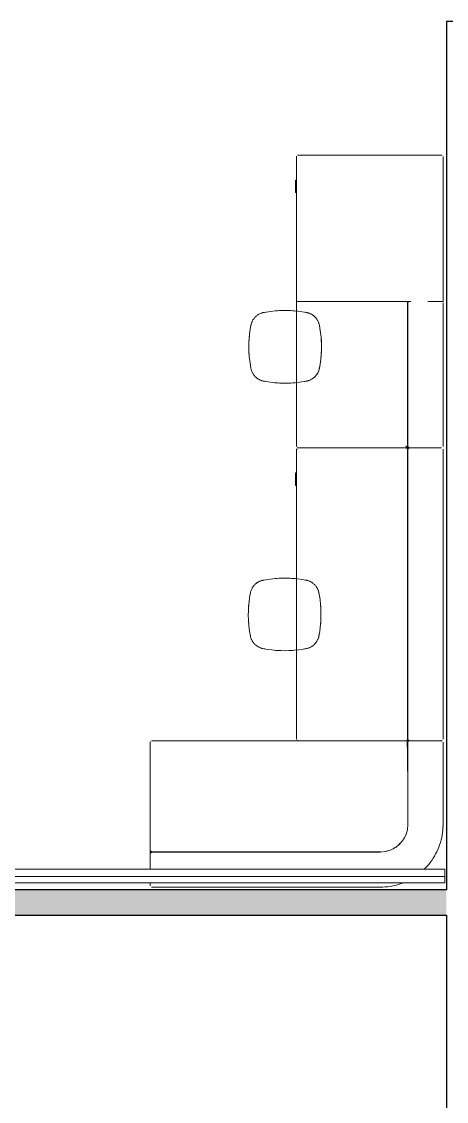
# Model space of a CAD drawing. Header units: millimetres. Extents: x 79795 to 317870, y -36033 to 97293.
# Drawn here: x 171723 to 173754, y 21745 to 26907 of the extents above; entities that cross this region are included whole.
import ezdxf

# ---------------------------------------------------------------- set-up
doc = ezdxf.new("R2010")
doc.units = ezdxf.units.MM
doc.header["$MEASUREMENT"] = 0
for name, color, linetype, lineweight in [('CSM-STL-XX-ZZ-M3-A-XXXX-00001_detached _19_04_21__rvt-1-Level 4$0$A-WALL', 7, 'CONTINUOUS', 9), ('CSM-STL-XX-ZZ-M3-A-XXXX-00001_detached _19_04_21__rvt-1-Level 4$0$A-WALL-PATT', 7, 'CONTINUOUS', 9), ('CSM-STL-XX-ZZ-M3-A-XXXX-00001_detached _19_04_21__rvt-1-Level 4$0$I-FURN', 8, 'CONTINUOUS', 9), ('I-FURN', 8, 'CONTINUOUS', 9)]:
    doc.layers.add(name, color=color, linetype=linetype, lineweight=lineweight)

msp = doc.modelspace()

# ---------------------------------------------------------------- hatches: boundary and pattern name
at = {"layer": 'CSM-STL-XX-ZZ-M3-A-XXXX-00001_detached _19_04_21__rvt-1-Level 4$0$A-WALL-PATT'}
h = msp.add_hatch(color=256, dxfattribs=at)
h.paths.add_polyline_path([(173754.1, 22635.3), (173754.1, 22757.3), (168908.3, 22757.3), (168908.3, 22635.3), (173536.6, 22635.3)], flags=0)
h.paths.add_polyline_path([(167898.3, 22635.3), (167898.3, 22757.3), (167780.8, 22757.3), (167780.8, 22635.3)], flags=0)

# ---------------------------------------------------------------- linework, layer by layer
at = {"layer": 'CSM-STL-XX-ZZ-M3-A-XXXX-00001_detached _19_04_21__rvt-1-Level 4$0$A-WALL', "lineweight": 30}
for p, q in [((173754.1, 26907.3), (173754.1, 22757.3)), ((173876.1, 26907.3), (173754.1, 26907.3)), ((173754.1, 22757.3), (168908.3, 22757.3)), ((168908.3, 22635.3), (173754.1, 22635.3)), ((173754.1, 22635.3), (173754.1, 21785.8)), ((173754.1, 21785.8), (173754.1, 21663.8))]:
    msp.add_line(p, q, dxfattribs=at)
at = {"layer": 'CSM-STL-XX-ZZ-M3-A-XXXX-00001_detached _19_04_21__rvt-1-Level 4$0$I-FURN'}
for p, q in [((173747.1, 22855.3), (171347.1, 22855.3)), ((171347.1, 22820.3), (173747.1, 22820.3)), ((171347.1, 22820.3), (173747.1, 22820.3)), ((173747.1, 22820.3), (173747.1, 22855.3)), ((173747.1, 22820.3), (173747.1, 22790.3)), ((173747.1, 22790.3), (171347.1, 22790.3))]:
    msp.add_line(p, q, dxfattribs=at)
at = {"layer": 'I-FURN'}
for p, q in [((173038.2, 26264.6), (173038.2, 24877.4)), ((173038.2, 26261.7), (173038.3, 26262.1)), ((173038.2, 26261.4), (173038.2, 26261.7)), ((173038.2, 26261), (173038.2, 26261.4)), ((173038.2, 26260.6), (173038.2, 26261)), ((173038.2, 26260.6), (173038.2, 25569.6)), ((173038.3, 26262.1), (173038.4, 26262.4)), ((173038.4, 26262.4), (173038.4, 26262.8)), ((173042.6, 26268.4), (173042.9, 26268.6)), ((173042.9, 26268.6), (173043.3, 26268.7)), ((173043.3, 26268.7), (173043.6, 26268.9)), ((173043.6, 26268.9), (173043.9, 26269)), ((173043.9, 26269), (173044.3, 26269.2)), ((173044.3, 26269.2), (173044.6, 26269.3)), ((173044.6, 26269.3), (173044.9, 26269.4)), ((173044.9, 26269.4), (173045.3, 26269.4)), ((173045.3, 26269.4), (173045.7, 26269.5)), ((173045.7, 26269.5), (173046, 26269.6)), ((173046, 26269.6), (173046.4, 26269.6)), ((173046.4, 26269.6), (173046.7, 26269.6)), ((173046.7, 26269.6), (173047.1, 26269.6)), ((173047.1, 26269.6), (173047.2, 26269.6)), ((173448.2, 26269.6), (173048.2, 26269.6)), ((173728.2, 26269.6), (173448.2, 26269.6)), ((173729.2, 26269.6), (173729.5, 26269.6)), ((173729.5, 26269.6), (173729.9, 26269.6)), ((173729.9, 26269.6), (173730.3, 26269.6)), ((173730.3, 26269.6), (173730.6, 26269.5)), ((173730.6, 26269.5), (173731, 26269.5)), ((173731, 26269.5), (173731.3, 26269.4)), ((173731.3, 26269.4), (173731.7, 26269.3)), ((173731.7, 26269.3), (173732, 26269.2)), ((173732, 26269.2), (173732.4, 26269.1)), ((173732.4, 26269.1), (173732.7, 26268.9)), ((173732.7, 26268.9), (173733, 26268.8)), ((173733, 26268.8), (173733.3, 26268.6)), ((173733.3, 26268.6), (173733.7, 26268.4)), ((173737.9, 26262.9), (173738, 26262.5)), ((173738, 26262.5), (173738.1, 26262.2)), ((173738.1, 26262.2), (173738.1, 26261.8)), ((173738.1, 26261.8), (173738.1, 26261.5)), ((173738.1, 26261.5), (173738.2, 26261.1)), ((173738.2, 26261.1), (173738.2, 26260.7)), ((173738.2, 25569.6), (173738.2, 26260.6)), ((173038.2, 26149.6), (173033.2, 26149.6)), ((173033.2, 26149.6), (173033.2, 26148.6)), ((173033.2, 26089.6), (173033.2, 26149.6)), ((173038.2, 26144.6), (173035.7, 26144.6)), ((173033.2, 26090.7), (173033.2, 26089.6)), ((173033.2, 26089.6), (173038.2, 26089.6)), ((173035.7, 26094.6), (173038.2, 26094.6)), ((173038.2, 25569.6), (173038.2, 25523.2)), ((173038.2, 25569.6), (173046, 25569.6)), ((173046, 25569.6), (173038.2, 25569.6)), ((173046, 25569.6), (173177.6, 25569.6)), ((173221.7, 25569.6), (173177.6, 25569.6)), ((173221.6, 25569.6), (173310.8, 25569.6)), ((173363.9, 25569.6), (173310.8, 25569.6)), ((173363.9, 25569.6), (173444.6, 25569.6)), ((173501.3, 25569.6), (173444.6, 25569.6)), ((173501.2, 25569.6), (173559.9, 25569.6)), ((173559.9, 25569.6), (173564.6, 25569.6)), ((173578.5, 25569.6), (173564.2, 25569.6)), ((173568.8, 24869.6), (173568.8, 25569.6)), ((173570.5, 24878.6), (173570.5, 25560.6)), ((173583.9, 25569.6), (173579.6, 25569.6)), ((173679.8, 25569.6), (173665.3, 25569.6)), ((173728.2, 25569.6), (173679.6, 25569.6)), ((173730.4, 25569.6), (173728.2, 25569.6)), ((173730.3, 25569.6), (173730.6, 25569.5)), ((173738.2, 25569.6), (173730.4, 25569.6)), ((173730.6, 25569.5), (173731, 25569.5)), ((173731, 25569.5), (173731.3, 25569.4)), ((173731.3, 25569.4), (173731.7, 25569.3)), ((173731.7, 25569.3), (173732, 25569.2)), ((173732, 25569.2), (173732.4, 25569.1)), ((173737.9, 25562.9), (173738, 25562.5)), ((173738, 25562.5), (173738.1, 25562.2)), ((173738.1, 25562.2), (173738.1, 25561.8)), ((173738.1, 25561.8), (173738.1, 25561.5)), ((173738.1, 25561.5), (173738.2, 25561.1)), ((173738.2, 25561.1), (173738.2, 25560.7)), ((173738.2, 24878.6), (173738.2, 25560.6)), ((172847.3, 25501.4), (172844.9, 25499.5)), ((172849.7, 25503.3), (172847.3, 25501.4)), ((172852.2, 25505), (172849.7, 25503.3)), ((172854.8, 25506.7), (172852.2, 25505)), ((172857.4, 25508.2), (172854.8, 25506.7)), ((172860.1, 25509.6), (172857.4, 25508.2)), ((172862.8, 25511), (172860.1, 25509.6)), ((172865.6, 25512.2), (172862.8, 25511)), ((172868.5, 25513.3), (172865.6, 25512.2)), ((172871.4, 25514.3), (172868.5, 25513.3)), ((172874.3, 25515.2), (172871.4, 25514.3)), ((172877.2, 25515.9), (172874.3, 25515.2)), ((172880.2, 25516.6), (172877.2, 25515.9)), ((172893, 25518.9), (172880.2, 25516.6)), ((172914.4, 25522), (172893, 25518.9)), ((172935.9, 25524.3), (172914.4, 25522)), ((172957.5, 25525.8), (172935.9, 25524.3)), ((172979.1, 25526.4), (172957.5, 25525.8)), ((173000.8, 25526.1), (172979.1, 25526.4)), ((173022.4, 25524.9), (173000.8, 25526.1)), ((173043.9, 25522.9), (173022.4, 25524.9)), ((173065.3, 25520), (173043.9, 25522.9)), ((173086.6, 25516.3), (173065.3, 25520)), ((173088.4, 25515.9), (173086.6, 25516.3)), ((173091.4, 25515.2), (173088.4, 25515.9)), ((173094.3, 25514.4), (173091.4, 25515.2)), ((173097.2, 25513.4), (173094.3, 25514.4)), ((173100, 25512.4), (173097.2, 25513.4)), ((173102.8, 25511.2), (173100, 25512.4)), ((173105.6, 25509.9), (173102.8, 25511.2)), ((173108.3, 25508.5), (173105.6, 25509.9)), ((173111, 25507), (173108.3, 25508.5)), ((173113.6, 25505.4), (173111, 25507)), ((173116.1, 25503.7), (173113.6, 25505.4)), ((173118.5, 25501.9), (173116.1, 25503.7)), ((173120.9, 25500), (173118.5, 25501.9)), ((173123.2, 25498), (173120.9, 25500)), ((172819.9, 25456.5), (172816.2, 25435.3)), ((172820.3, 25458.4), (172819.9, 25456.5)), ((172821, 25461.3), (172820.3, 25458.4)), ((172821.9, 25464.3), (172821, 25461.3)), ((172822.8, 25467.1), (172821.9, 25464.3)), ((172823.9, 25470), (172822.8, 25467.1)), ((172825.1, 25472.8), (172823.9, 25470)), ((172826.4, 25475.6), (172825.1, 25472.8)), ((172827.8, 25478.3), (172826.4, 25475.6)), ((172829.3, 25480.9), (172827.8, 25478.3)), ((172830.9, 25483.5), (172829.3, 25480.9)), ((172832.6, 25486), (172830.9, 25483.5)), ((172834.5, 25488.5), (172832.6, 25486)), ((172836.4, 25490.8), (172834.5, 25488.5)), ((172838.4, 25493.1), (172836.4, 25490.8)), ((172840.5, 25495.3), (172838.4, 25493.1)), ((172842.7, 25497.5), (172840.5, 25495.3)), ((172844.9, 25499.5), (172842.7, 25497.5)), ((173125.4, 25495.9), (173123.2, 25498)), ((173127.5, 25493.7), (173125.4, 25495.9)), ((173129.6, 25491.4), (173127.5, 25493.7)), ((173131.5, 25489.1), (173129.6, 25491.4)), ((173133.4, 25486.7), (173131.5, 25489.1)), ((173135.1, 25484.2), (173133.4, 25486.7)), ((173136.8, 25481.6), (173135.1, 25484.2)), ((173138.4, 25479), (173136.8, 25481.6)), ((173139.8, 25476.3), (173138.4, 25479)), ((173141.1, 25473.6), (173139.8, 25476.3)), ((173142.4, 25470.8), (173141.1, 25473.6)), ((173143.5, 25467.9), (173142.4, 25470.8)), ((173144.5, 25465.1), (173143.5, 25467.9)), ((173145.4, 25462.1), (173144.5, 25465.1)), ((173146.1, 25459.2), (173145.4, 25462.1)), ((173146.8, 25456.2), (173146.1, 25459.2)), ((173149.5, 25441.4), (173146.8, 25456.2)), ((172813.3, 25414), (172811.3, 25392.6)), ((172816.2, 25435.3), (172813.3, 25414)), ((173152.6, 25420.1), (173149.5, 25441.4)), ((173154.9, 25398.8), (173152.6, 25420.1)), ((173156.3, 25377.3), (173154.9, 25398.8)), ((172810.1, 25371.2), (172809.8, 25349.7)), ((172809.8, 25349.7), (172810.3, 25328.2)), ((172811.3, 25392.6), (172810.1, 25371.2)), ((173156.8, 25355.8), (173156.3, 25377.3)), ((173156.5, 25334.4), (173156.8, 25355.8)), ((172810.3, 25328.2), (172811.7, 25306.8)), ((172811.7, 25306.8), (172814, 25285.4)), ((173153.4, 25291.5), (173155.4, 25312.9)), ((173155.4, 25312.9), (173156.5, 25334.4)), ((172814, 25285.4), (172817.1, 25264.1)), ((172817.1, 25264.1), (172819.9, 25248.8)), ((172819.9, 25248.8), (172820.5, 25245.8)), ((172820.5, 25245.8), (172821.3, 25242.9)), ((172821.3, 25242.9), (172822.2, 25240)), ((173144.9, 25241.4), (173145.7, 25244.3)), ((173145.7, 25244.3), (173146.4, 25247.3)), ((173146.4, 25247.3), (173146.8, 25249.1)), ((173146.8, 25249.1), (173150.5, 25270.2)), ((173150.5, 25270.2), (173153.4, 25291.5)), ((172822.2, 25240), (172823.2, 25237.1)), ((172823.2, 25237.1), (172824.3, 25234.2)), ((172824.3, 25234.2), (172825.5, 25231.5)), ((172825.5, 25231.5), (172826.9, 25228.7)), ((172826.9, 25228.7), (172828.3, 25226)), ((172828.3, 25226), (172829.9, 25223.4)), ((172829.9, 25223.4), (172831.5, 25220.9)), ((172831.5, 25220.9), (172833.3, 25218.4)), ((172833.3, 25218.4), (172835.1, 25215.9)), ((172835.1, 25215.9), (172837.1, 25213.6)), ((172837.1, 25213.6), (172839.1, 25211.3)), ((172839.1, 25211.3), (172841.3, 25209.2)), ((172841.3, 25209.2), (172843.5, 25207.1)), ((172843.5, 25207.1), (172845.8, 25205.1)), ((172845.8, 25205.1), (172848.2, 25203.2)), ((172848.2, 25203.2), (172850.6, 25201.3)), ((172850.6, 25201.3), (172853.1, 25199.6)), ((172853.1, 25199.6), (172855.7, 25198)), ((172855.7, 25198), (172858.4, 25196.5)), ((172858.4, 25196.5), (172861.1, 25195.1)), ((172861.1, 25195.1), (172863.8, 25193.8)), ((172863.8, 25193.8), (172866.7, 25192.7)), ((172866.7, 25192.7), (172869.5, 25191.6)), ((172869.5, 25191.6), (172872.4, 25190.7)), ((172872.4, 25190.7), (172875.3, 25189.8)), ((173089.6, 25189.6), (173092.6, 25190.4)), ((173092.6, 25190.4), (173095.5, 25191.3)), ((173095.5, 25191.3), (173098.4, 25192.3)), ((173098.4, 25192.3), (173101.2, 25193.4)), ((173101.2, 25193.4), (173104, 25194.6)), ((173104, 25194.6), (173106.7, 25195.9)), ((173106.7, 25195.9), (173109.4, 25197.4)), ((173109.4, 25197.4), (173112, 25198.9)), ((173112, 25198.9), (173114.6, 25200.6)), ((173114.6, 25200.6), (173117.1, 25202.3)), ((173117.1, 25202.3), (173119.5, 25204.2)), ((173119.5, 25204.2), (173121.9, 25206.1)), ((173121.9, 25206.1), (173124.1, 25208.2)), ((173124.1, 25208.2), (173126.3, 25210.3)), ((173126.3, 25210.3), (173128.4, 25212.5)), ((173128.4, 25212.5), (173130.4, 25214.8)), ((173130.4, 25214.8), (173132.3, 25217.2)), ((173132.3, 25217.2), (173134.1, 25219.6)), ((173134.1, 25219.6), (173135.8, 25222.1)), ((173135.8, 25222.1), (173137.5, 25224.7)), ((173137.5, 25224.7), (173139, 25227.4)), ((173139, 25227.4), (173140.4, 25230.1)), ((173140.4, 25230.1), (173141.7, 25232.8)), ((173141.7, 25232.8), (173142.8, 25235.7)), ((173142.8, 25235.7), (173143.9, 25238.5)), ((173143.9, 25238.5), (173144.9, 25241.4)), ((172875.3, 25189.8), (172878.3, 25189.1)), ((172878.3, 25189.1), (172880.2, 25188.7)), ((172880.2, 25188.7), (172901.5, 25185)), ((172901.5, 25185), (172923, 25182.2)), ((172923, 25182.2), (172944.5, 25180.3)), ((172944.5, 25180.3), (172966.1, 25179.2)), ((172966.1, 25179.2), (172987.7, 25178.9)), ((172987.7, 25178.9), (173009.3, 25179.5)), ((173009.3, 25179.5), (173030.9, 25181)), ((173030.9, 25181), (173052.4, 25183.4)), ((173038.2, 25182.2), (173038.2, 24878.6)), ((173052.4, 25183.4), (173073.8, 25186.6)), ((173073.8, 25186.6), (173086.6, 25189)), ((173086.6, 25189), (173089.6, 25189.6)), ((173038.2, 24878.2), (173038.2, 24878.5)), ((173038.2, 24877.8), (173038.2, 24878.2)), ((173038.3, 24877.5), (173038.2, 24877.8)), ((173038.2, 24864.6), (173038.2, 23477.4)), ((173038.2, 24861.7), (173038.3, 24862.1)), ((173038.2, 24861.4), (173038.2, 24861.7)), ((173038.2, 24861), (173038.2, 24861.4)), ((173038.2, 24860.6), (173038.2, 24861)), ((173038.2, 24860.6), (173038.2, 24243.4)), ((173038.3, 24877.1), (173038.3, 24877.5)), ((173038.4, 24876.8), (173038.3, 24877.1)), ((173038.3, 24862.1), (173038.4, 24862.4)), ((173038.5, 24876.4), (173038.4, 24876.8)), ((173038.4, 24862.4), (173038.4, 24862.8)), ((173042.6, 24868.4), (173042.9, 24868.6)), ((173043, 24870.7), (173042.7, 24870.8)), ((173042.9, 24868.6), (173043.3, 24868.7)), ((173043.3, 24870.5), (173043, 24870.7)), ((173043.7, 24870.3), (173043.3, 24870.5)), ((173043.3, 24868.7), (173043.6, 24868.9)), ((173043.6, 24868.9), (173043.9, 24869)), ((173044, 24870.2), (173043.7, 24870.3)), ((173043.9, 24869), (173044.3, 24869.2)), ((173044.4, 24870.1), (173044, 24870.2)), ((173044.3, 24869.2), (173044.6, 24869.3)), ((173044.7, 24870), (173044.4, 24870.1)), ((173044.6, 24869.3), (173044.9, 24869.4)), ((173045, 24869.9), (173044.7, 24870)), ((173044.9, 24869.4), (173045.3, 24869.4)), ((173045.4, 24869.8), (173045, 24869.9)), ((173045.3, 24869.4), (173045.7, 24869.5)), ((173045.7, 24869.8), (173045.4, 24869.8)), ((173046.1, 24869.7), (173045.7, 24869.8)), ((173045.7, 24869.5), (173046, 24869.6)), ((173046, 24869.6), (173046.4, 24869.6)), ((173046.5, 24869.7), (173046.1, 24869.7)), ((173046.4, 24869.6), (173046.7, 24869.6)), ((173046.8, 24869.6), (173046.5, 24869.7)), ((173046.7, 24869.6), (173047.1, 24869.6)), ((173047.2, 24869.6), (173046.8, 24869.6)), ((173448.2, 24869.6), (173047, 24869.6)), ((173047.1, 24869.6), (173047.2, 24869.6)), ((173448.2, 24869.6), (173048.2, 24869.6)), ((173728.2, 24869.6), (173448.2, 24869.6)), ((173728.2, 24869.6), (173448.2, 24869.6)), ((173559.8, 24869.6), (173560.1, 24869.6)), ((173560.1, 24869.6), (173560.5, 24869.6)), ((173560.5, 24869.6), (173560.9, 24869.6)), ((173560.9, 24869.6), (173561.2, 24869.5)), ((173561.2, 24869.5), (173561.6, 24869.5)), ((173561.6, 24869.5), (173561.9, 24869.4)), ((173561.9, 24869.4), (173562.3, 24869.3)), ((173562.3, 24869.3), (173562.6, 24869.2)), ((173562.6, 24869.2), (173562.9, 24869.1)), ((173562.9, 24869.1), (173563.3, 24868.9)), ((173563.3, 24868.9), (173563.6, 24868.8)), ((173563.6, 24868.8), (173563.9, 24868.6)), ((173563.9, 24868.6), (173564.2, 24868.4)), ((173564.2, 24868.4), (173564.6, 24868.3)), ((173564.6, 24868.3), (173564.9, 24868.1)), ((173564.9, 24868.1), (173565.2, 24867.9)), ((173565.2, 24867.9), (173565.4, 24867.6)), ((173565.4, 24867.6), (173565.7, 24867.4)), ((173565.7, 24867.4), (173566, 24867.2)), ((173566, 24867.2), (173566.2, 24866.9)), ((173566.2, 24866.9), (173566.5, 24866.6)), ((173566.5, 24866.6), (173566.7, 24866.4)), ((173566.7, 24866.4), (173566.9, 24866.1)), ((173566.9, 24866.1), (173567.1, 24865.8)), ((173567.1, 24865.8), (173567.4, 24865.5)), ((173567.4, 24865.5), (173567.5, 24865.2)), ((173567.5, 24865.2), (173567.7, 24864.9)), ((173567.7, 24864.9), (173567.9, 24864.6)), ((173567.9, 24864.6), (173568, 24864.2)), ((173568, 24864.2), (173568.2, 24863.9)), ((173568.2, 24863.9), (173568.3, 24863.6)), ((173568.3, 24863.6), (173568.4, 24863.2)), ((173568.4, 24863.2), (173568.5, 24862.9)), ((173568.5, 24862.9), (173568.6, 24862.5)), ((173568.6, 24862.5), (173568.6, 24862.2)), ((173568.6, 24862.2), (173568.7, 24861.8)), ((173568.7, 24861.8), (173568.7, 24861.5)), ((173568.7, 24861.5), (173568.8, 24861.1)), ((173568.8, 24861.1), (173568.8, 24860.7)), ((173568.8, 24860.7), (173568.8, 24860.6)), ((173568.8, 23478.6), (173568.8, 24860.6)), ((173570.5, 23478.6), (173570.5, 24860.6)), ((173728.2, 24869.6), (173679.6, 24869.6)), ((173679.6, 24869.6), (173728.2, 24869.6)), ((173730.3, 24869.6), (173730.6, 24869.5)), ((173730.7, 24869.8), (173730.4, 24869.7)), ((173730.6, 24869.5), (173731, 24869.5)), ((173731.1, 24869.8), (173730.7, 24869.8)), ((173731, 24869.5), (173731.3, 24869.4)), ((173731.4, 24869.9), (173731.1, 24869.8)), ((173731.3, 24869.4), (173731.7, 24869.3)), ((173731.8, 24870), (173731.4, 24869.9)), ((173731.7, 24869.3), (173732, 24869.2)), ((173732.1, 24870.1), (173731.8, 24870)), ((173732, 24869.2), (173732.4, 24869.1)), ((173732.4, 24870.3), (173732.1, 24870.1)), ((173738, 24876.9), (173737.9, 24876.5)), ((173737.9, 24862.9), (173738, 24862.5)), ((173738.1, 24877.2), (173738, 24876.9)), ((173738, 24862.5), (173738.1, 24862.2)), ((173738.2, 24877.9), (173738.1, 24877.6)), ((173738.1, 24877.6), (173738.1, 24877.2)), ((173738.1, 24862.2), (173738.1, 24861.8)), ((173738.1, 24861.8), (173738.1, 24861.5)), ((173738.1, 24861.5), (173738.2, 24861.1)), ((173738.2, 24878.6), (173738.2, 24878.3)), ((173738.2, 24878.3), (173738.2, 24877.9)), ((173738.2, 24861.1), (173738.2, 24860.7)), ((173738.2, 23478.6), (173738.2, 24860.6)), ((173038.2, 24749.6), (173033.2, 24749.6)), ((173033.2, 24749.6), (173033.2, 24748.6)), ((173033.2, 24689.6), (173033.2, 24749.6)), ((173038.2, 24744.6), (173035.7, 24744.6)), ((173033.2, 24690.7), (173033.2, 24689.6)), ((173033.2, 24689.6), (173038.2, 24689.6)), ((173035.7, 24694.6), (173038.2, 24694.6)), ((172833.6, 24211), (172831.7, 24208.6)), ((172835.6, 24213.3), (172833.6, 24211)), ((172837.7, 24215.5), (172835.6, 24213.3)), ((172839.9, 24217.6), (172837.7, 24215.5)), ((172842.1, 24219.7), (172839.9, 24217.6)), ((172844.5, 24221.6), (172842.1, 24219.7)), ((172846.9, 24223.5), (172844.5, 24221.6)), ((172849.4, 24225.2), (172846.9, 24223.5)), ((172852, 24226.9), (172849.4, 24225.2)), ((172854.6, 24228.4), (172852, 24226.9)), ((172857.3, 24229.9), (172854.6, 24228.4)), ((172860, 24231.2), (172857.3, 24229.9)), ((172862.8, 24232.4), (172860, 24231.2)), ((172865.6, 24233.5), (172862.8, 24232.4)), ((172868.5, 24234.5), (172865.6, 24233.5)), ((172871.4, 24235.4), (172868.5, 24234.5)), ((172874.4, 24236.2), (172871.4, 24235.4)), ((172877.3, 24236.8), (172874.4, 24236.2)), ((172892.2, 24239.5), (172877.3, 24236.8)), ((172913.4, 24242.7), (172892.2, 24239.5)), ((172934.8, 24244.9), (172913.4, 24242.7)), ((172956.2, 24246.3), (172934.8, 24244.9)), ((172977.7, 24246.9), (172956.2, 24246.3)), ((172999.2, 24246.6), (172977.7, 24246.9)), ((173020.7, 24245.4), (172999.2, 24246.6)), ((173042.1, 24243.4), (173020.7, 24245.4)), ((173063.3, 24240.6), (173042.1, 24243.4)), ((173084.5, 24236.8), (173063.3, 24240.6)), ((173086.3, 24236.5), (173084.5, 24236.8)), ((173089.2, 24235.8), (173086.3, 24236.5)), ((173092.2, 24234.9), (173089.2, 24235.8)), ((173095.1, 24234), (173092.2, 24234.9)), ((173097.9, 24232.9), (173095.1, 24234)), ((173100.7, 24231.7), (173097.9, 24232.9)), ((173103.5, 24230.4), (173100.7, 24231.7)), ((173106.2, 24229), (173103.5, 24230.4)), ((173108.8, 24227.5), (173106.2, 24229)), ((173111.4, 24225.9), (173108.8, 24227.5)), ((173113.9, 24224.2), (173111.4, 24225.9)), ((173116.4, 24222.4), (173113.9, 24224.2)), ((173118.8, 24220.5), (173116.4, 24222.4)), ((173121.1, 24218.5), (173118.8, 24220.5)), ((173123.3, 24216.4), (173121.1, 24218.5)), ((173125.4, 24214.2), (173123.3, 24216.4)), ((173127.4, 24211.9), (173125.4, 24214.2)), ((173129.4, 24209.6), (173127.4, 24211.9)), ((173131.2, 24207.2), (173129.4, 24209.6)), ((172817.3, 24176.7), (172813.5, 24155.4)), ((172817.6, 24178.5), (172817.3, 24176.7)), ((172818.3, 24181.4), (172817.6, 24178.5)), ((172819.2, 24184.3), (172818.3, 24181.4)), ((172820.1, 24187.2), (172819.2, 24184.3)), ((172821.2, 24190.1), (172820.1, 24187.2)), ((172822.4, 24192.9), (172821.2, 24190.1)), ((172823.7, 24195.7), (172822.4, 24192.9)), ((172825.1, 24198.4), (172823.7, 24195.7)), ((172826.6, 24201), (172825.1, 24198.4)), ((172828.2, 24203.6), (172826.6, 24201)), ((172829.9, 24206.1), (172828.2, 24203.6)), ((172831.7, 24208.6), (172829.9, 24206.1)), ((173133, 24204.7), (173131.2, 24207.2)), ((173134.7, 24202.1), (173133, 24204.7)), ((173136.2, 24199.5), (173134.7, 24202.1)), ((173137.6, 24196.8), (173136.2, 24199.5)), ((173139, 24194.1), (173137.6, 24196.8)), ((173140.2, 24191.3), (173139, 24194.1)), ((173141.3, 24188.4), (173140.2, 24191.3)), ((173142.3, 24185.5), (173141.3, 24188.4)), ((173143.2, 24182.6), (173142.3, 24185.5)), ((173144, 24179.7), (173143.2, 24182.6)), ((173144.6, 24176.7), (173144, 24179.7)), ((173147, 24163.9), (173144.6, 24176.7)), ((173150.2, 24142.5), (173147, 24163.9)), ((172808.6, 24112.4), (172807.5, 24090.8)), ((172810.7, 24134), (172808.6, 24112.4)), ((172813.5, 24155.4), (172810.7, 24134)), ((173152.5, 24121), (173150.2, 24142.5)), ((173154, 24099.4), (173152.5, 24121)), ((172807.5, 24090.8), (172807.2, 24069.2)), ((172807.2, 24069.2), (172807.8, 24047.6)), ((173153.3, 24034.6), (173154.4, 24056.2)), ((173154.6, 24077.8), (173154, 24099.4)), ((173154.4, 24056.2), (173154.6, 24077.8)), ((172807.8, 24047.6), (172809.2, 24026)), ((172809.2, 24026), (172811.5, 24004.5)), ((172811.5, 24004.5), (172814.7, 23983.1)), ((173148.5, 23991.6), (173151.4, 24013)), ((173151.4, 24013), (173153.3, 24034.6)), ((172814.7, 23983.1), (172817, 23970.3)), ((172817, 23970.3), (172817.6, 23967.3)), ((172817.6, 23967.3), (172818.4, 23964.3)), ((172818.4, 23964.3), (172819.3, 23961.4)), ((172819.3, 23961.4), (172820.3, 23958.5)), ((172820.3, 23958.5), (172821.4, 23955.7)), ((172821.4, 23955.7), (172822.6, 23952.9)), ((172822.6, 23952.9), (172823.9, 23950.2)), ((173138.4, 23951.2), (173139.7, 23953.9)), ((173139.7, 23953.9), (173140.9, 23956.7)), ((173140.9, 23956.7), (173142, 23959.6)), ((173142, 23959.6), (173142.9, 23962.5)), ((173142.9, 23962.5), (173143.7, 23965.4)), ((173143.7, 23965.4), (173144.5, 23968.4)), ((173144.5, 23968.4), (173144.9, 23970.3)), ((173144.9, 23970.3), (173148.5, 23991.6)), ((172823.9, 23950.2), (172825.4, 23947.5)), ((172825.4, 23947.5), (172826.9, 23944.8)), ((172826.9, 23944.8), (172828.5, 23942.3)), ((172828.5, 23942.3), (172830.3, 23939.8)), ((172830.3, 23939.8), (172832.1, 23937.4)), ((172832.1, 23937.4), (172834.1, 23935)), ((172834.1, 23935), (172836.1, 23932.7)), ((172836.1, 23932.7), (172838.2, 23930.6)), ((172838.2, 23930.6), (172840.4, 23928.5)), ((172840.4, 23928.5), (172842.7, 23926.4)), ((172842.7, 23926.4), (172845.1, 23924.5)), ((172845.1, 23924.5), (172847.6, 23922.7)), ((172847.6, 23922.7), (172850.1, 23921)), ((172850.1, 23921), (172852.7, 23919.4)), ((172852.7, 23919.4), (172855.3, 23917.9)), ((172855.3, 23917.9), (172858, 23916.4)), ((172858, 23916.4), (172860.8, 23915.1)), ((172860.8, 23915.1), (172863.6, 23914)), ((172863.6, 23914), (172866.4, 23912.9)), ((172866.4, 23912.9), (172869.3, 23911.9)), ((172869.3, 23911.9), (172872.2, 23911.1)), ((172872.2, 23911.1), (172875.2, 23910.4)), ((172875.2, 23910.4), (172877.1, 23910)), ((172877.1, 23910), (172898.3, 23906.2)), ((172898.3, 23906.2), (172919.6, 23903.4)), ((172919.6, 23903.4), (172940.9, 23901.3)), ((172940.9, 23901.3), (172962.4, 23900.2)), ((172962.4, 23900.2), (172983.9, 23899.8)), ((172983.9, 23899.8), (173005.4, 23900.4)), ((173005.4, 23900.4), (173026.8, 23901.8)), ((173026.8, 23901.8), (173048.2, 23904.1)), ((173038.2, 23903.6), (173038.2, 23478.6)), ((173048.2, 23904.1), (173069.4, 23907.2)), ((173069.4, 23907.2), (173084.8, 23910)), ((173084.8, 23910), (173087.7, 23910.6)), ((173087.7, 23910.6), (173090.7, 23911.4)), ((173090.7, 23911.4), (173093.6, 23912.3)), ((173093.6, 23912.3), (173096.5, 23913.3)), ((173096.5, 23913.3), (173099.3, 23914.4)), ((173099.3, 23914.4), (173102.1, 23915.6)), ((173102.1, 23915.6), (173104.9, 23916.9)), ((173104.9, 23916.9), (173107.5, 23918.4)), ((173107.5, 23918.4), (173110.2, 23919.9)), ((173110.2, 23919.9), (173112.7, 23921.6)), ((173112.7, 23921.6), (173115.2, 23923.4)), ((173115.2, 23923.4), (173117.6, 23925.2)), ((173117.6, 23925.2), (173120, 23927.2)), ((173120, 23927.2), (173122.2, 23929.2)), ((173122.2, 23929.2), (173124.4, 23931.3)), ((173124.4, 23931.3), (173126.5, 23933.6)), ((173126.5, 23933.6), (173128.5, 23935.9)), ((173128.5, 23935.9), (173130.4, 23938.2)), ((173130.4, 23938.2), (173132.2, 23940.7)), ((173132.2, 23940.7), (173133.9, 23943.2)), ((173133.9, 23943.2), (173135.5, 23945.8)), ((173135.5, 23945.8), (173137, 23948.4)), ((173137, 23948.4), (173138.4, 23951.2)), ((172338.2, 23461.7), (172338.3, 23462.1)), ((172338.2, 23461.4), (172338.2, 23461.7)), ((172338.2, 23461), (172338.2, 23461.4)), ((172338.2, 23460.6), (172338.2, 23461)), ((172338.2, 23059.6), (172338.2, 23460.8)), ((172338.3, 23462.1), (172338.4, 23462.4)), ((172338.4, 23462.8), (172338.5, 23463.1)), ((172338.4, 23462.4), (172338.4, 23462.8)), ((172338.5, 23463.1), (172338.6, 23463.5)), ((172338.6, 23463.5), (172338.8, 23463.8)), ((172338.8, 23463.8), (172338.9, 23464.1)), ((172338.9, 23464.1), (172339, 23464.5)), ((172339, 23464.5), (172339.2, 23464.8)), ((172339.2, 23464.8), (172339.4, 23465.1)), ((172344.9, 23469.4), (172345.3, 23469.4)), ((172345.3, 23469.4), (172345.7, 23469.5)), ((172345.7, 23469.5), (172346, 23469.6)), ((173733.2, 23469.6), (172346, 23469.6)), ((172346, 23469.6), (172346.4, 23469.6)), ((172346.4, 23469.6), (172346.7, 23469.6)), ((172346.7, 23469.6), (172347.1, 23469.6)), ((173096, 23469.6), (172347.2, 23469.6)), ((173038.2, 23478.2), (173038.2, 23478.5)), ((173038.2, 23477.8), (173038.2, 23478.2)), ((173038.3, 23477.5), (173038.2, 23477.8)), ((173038.3, 23477.1), (173038.3, 23477.5)), ((173038.4, 23476.8), (173038.3, 23477.1)), ((173038.5, 23476.4), (173038.4, 23476.8)), ((173043, 23470.7), (173042.7, 23470.8)), ((173043.3, 23470.5), (173043, 23470.7)), ((173043.7, 23470.3), (173043.3, 23470.5)), ((173044, 23470.2), (173043.7, 23470.3)), ((173044.4, 23470.1), (173044, 23470.2)), ((173044.7, 23470), (173044.4, 23470.1)), ((173045, 23469.9), (173044.7, 23470)), ((173045.4, 23469.8), (173045, 23469.9)), ((173045.7, 23469.8), (173045.4, 23469.8)), ((173046.1, 23469.7), (173045.7, 23469.8)), ((173046.5, 23469.7), (173046.1, 23469.7)), ((173046.8, 23469.6), (173046.5, 23469.7)), ((173047.2, 23469.6), (173046.8, 23469.6)), ((173448.2, 23469.6), (173047, 23469.6)), ((173728.2, 23469.6), (173448.2, 23469.6)), ((173561.5, 23469.6), (173558.9, 23469.6)), ((173559.9, 23469.6), (173559.8, 23469.6)), ((173560.2, 23469.6), (173559.9, 23469.6)), ((173560.6, 23469.7), (173560.2, 23469.6)), ((173561, 23469.7), (173560.6, 23469.7)), ((173561.3, 23469.8), (173561, 23469.7)), ((173561.7, 23469.8), (173561.3, 23469.8)), ((173563.2, 23469.5), (173561.5, 23469.6)), ((173562, 23469.9), (173561.7, 23469.8)), ((173562.4, 23470), (173562, 23469.9)), ((173562.7, 23470.1), (173562.4, 23470)), ((173563, 23470.3), (173562.7, 23470.1)), ((173563.4, 23470.4), (173563, 23470.3)), ((173564.8, 23469), (173563.2, 23469.5)), ((173563.7, 23470.5), (173563.4, 23470.4)), ((173564, 23470.7), (173563.7, 23470.5)), ((173564.3, 23470.9), (173564, 23470.7)), ((173564.6, 23471.1), (173564.3, 23470.9)), ((173564.9, 23471.3), (173564.6, 23471.1)), ((173566.3, 23468.2), (173564.8, 23469)), ((173565.2, 23471.5), (173564.9, 23471.3)), ((173565.5, 23471.7), (173565.2, 23471.5)), ((173565.8, 23471.9), (173565.5, 23471.7)), ((173566, 23472.2), (173565.8, 23471.9)), ((173566.3, 23472.4), (173566, 23472.2)), ((173566.5, 23472.7), (173566.3, 23472.4)), ((173566.8, 23473), (173566.5, 23472.7)), ((173567, 23473.3), (173566.8, 23473)), ((173567.2, 23473.6), (173567, 23473.3)), ((173567.4, 23473.9), (173567.2, 23473.6)), ((173567.6, 23474.2), (173567.4, 23473.9)), ((173567.8, 23474.5), (173567.6, 23474.2)), ((173567.9, 23474.8), (173567.8, 23474.5)), ((173568.1, 23475.1), (173567.9, 23474.8)), ((173568.2, 23475.5), (173568.1, 23475.1)), ((173568.3, 23475.8), (173568.2, 23475.5)), ((173568.4, 23476.2), (173568.3, 23475.8)), ((173568.5, 23476.5), (173568.4, 23476.2)), ((173568.6, 23476.9), (173568.5, 23476.5)), ((173568.7, 23477.2), (173568.6, 23476.9)), ((173568.8, 23478.3), (173568.7, 23477.9)), ((173568.7, 23477.9), (173568.7, 23477.6)), ((173568.7, 23477.6), (173568.7, 23477.2)), ((173568.8, 23478.6), (173568.8, 23478.3)), ((173570.5, 23069.6), (173570.5, 23460.6)), ((173728.2, 23469.6), (173679.6, 23469.6)), ((173679.6, 23469.6), (173728.2, 23469.6)), ((173730.3, 23469.6), (173730.6, 23469.5)), ((173730.7, 23469.8), (173730.4, 23469.7)), ((173730.6, 23469.5), (173731, 23469.5)), ((173731.1, 23469.8), (173730.7, 23469.8)), ((173731, 23469.5), (173731.3, 23469.4)), ((173731.4, 23469.9), (173731.1, 23469.8)), ((173731.3, 23469.4), (173731.7, 23469.3)), ((173731.8, 23470), (173731.4, 23469.9)), ((173731.7, 23469.3), (173732, 23469.2)), ((173732.1, 23470.1), (173731.8, 23470)), ((173732, 23469.2), (173732.4, 23469.1)), ((173732.4, 23470.3), (173732.1, 23470.1)), ((173738, 23476.9), (173737.9, 23476.5)), ((173737.9, 23462.9), (173738, 23462.5)), ((173738.1, 23477.2), (173738, 23476.9)), ((173738, 23462.5), (173738.1, 23462.2)), ((173738.2, 23477.9), (173738.1, 23477.6)), ((173738.1, 23477.6), (173738.1, 23477.2)), ((173738.1, 23462.2), (173738.1, 23461.8)), ((173738.1, 23461.8), (173738.1, 23461.5)), ((173738.1, 23461.5), (173738.2, 23461.1)), ((173738.2, 23478.6), (173738.2, 23478.3)), ((173738.2, 23478.3), (173738.2, 23477.9)), ((173738.2, 23461.1), (173738.2, 23460.7)), ((173738.2, 23069.6), (173738.2, 23460.6)), ((173738.2, 23059.6), (173738.2, 23459.6)), ((172338.2, 22855.3), (172338.2, 23059.6)), ((173733.8, 23018.6), (173735.6, 23030.5)), ((173735.6, 23030.5), (173736.9, 23042.4)), ((173736.9, 23042.4), (173737.8, 23054.4)), ((173737.8, 23054.4), (173738.2, 23066.4)), ((173738.2, 23066.4), (173738.2, 23069.6)), ((173717.8, 22960.9), (173721.9, 22972.2)), ((173721.9, 22972.2), (173725.6, 22983.6)), ((173725.6, 22983.6), (173728.8, 22995.2)), ((173728.8, 22995.2), (173731.5, 23006.9)), ((173731.5, 23006.9), (173733.8, 23018.6)), ((172338.2, 22947.9), (172338.2, 22948)), ((172338.2, 22947.6), (172338.2, 22947.9)), ((172338.2, 22947.2), (172338.2, 22947.6)), ((172338.3, 22946.9), (172338.2, 22947.2)), ((172338.3, 22946.5), (172338.3, 22946.9)), ((172338.4, 22946.2), (172338.3, 22946.5)), ((172338.5, 22945.8), (172338.4, 22946.2)), ((172338.6, 22945.5), (172338.5, 22945.8)), ((172338.7, 22945.1), (172338.6, 22945.5)), ((172338.8, 22944.8), (172338.7, 22945.1)), ((172338.9, 22944.4), (172338.8, 22944.8)), ((172339.1, 22944.1), (172338.9, 22944.4)), ((172339.2, 22943.8), (172339.1, 22944.1)), ((172339.4, 22943.5), (172339.2, 22943.8)), ((172339.6, 22943.2), (172339.4, 22943.5)), ((172339.8, 22942.9), (172339.6, 22943.2)), ((172340, 22942.6), (172339.8, 22942.9)), ((172340.2, 22942.3), (172340, 22942.6)), ((172340.5, 22942), (172340.2, 22942.3)), ((172340.7, 22941.8), (172340.5, 22942)), ((172341, 22941.5), (172340.7, 22941.8)), ((172341.2, 22941.3), (172341, 22941.5)), ((172341.5, 22941), (172341.2, 22941.3)), ((172341.8, 22940.8), (172341.5, 22941)), ((172342.1, 22940.6), (172341.8, 22940.8)), ((172342.4, 22940.4), (172342.1, 22940.6)), ((172342.7, 22940.2), (172342.4, 22940.4)), ((172343, 22940.1), (172342.7, 22940.2)), ((172343.3, 22939.9), (172343, 22940.1)), ((172343.7, 22939.8), (172343.3, 22939.9)), ((172344, 22939.6), (172343.7, 22939.8)), ((172344.4, 22939.5), (172344, 22939.6)), ((172344.7, 22939.4), (172344.4, 22939.5)), ((172345, 22939.3), (172344.7, 22939.4)), ((172345.4, 22939.2), (172345, 22939.3)), ((172345.7, 22939.2), (172345.4, 22939.2)), ((172346.1, 22939.1), (172345.7, 22939.2)), ((172346.5, 22939.1), (172346.1, 22939.1)), ((172346.8, 22939.1), (172346.5, 22939.1)), ((172347.2, 22939), (172346.8, 22939.1)), ((172347.2, 22939), (173438.2, 22939)), ((172347.2, 22937.3), (173438.2, 22937.3)), ((173438.2, 22939), (173438.2, 22939.1)), ((173696.9, 22917.8), (173702.8, 22928.2)), ((173702.8, 22928.2), (173708.2, 22938.9)), ((173708.2, 22938.9), (173713.2, 22949.8)), ((173713.2, 22949.8), (173717.8, 22960.9)), ((173653.4, 22860.6), (173661.6, 22869.4)), ((173661.6, 22869.4), (173669.4, 22878.5)), ((173669.4, 22878.5), (173676.9, 22887.9)), ((173676.9, 22887.9), (173683.9, 22897.6)), ((173683.9, 22897.6), (173690.6, 22907.5)), ((173690.6, 22907.5), (173696.9, 22917.8)), ((173648, 22855.3), (173653.4, 22860.6)), ((172338.2, 22779.6), (172338.2, 22790.3)), ((172338.2, 22790.3), (172338.2, 22779.6)), ((172338.3, 22777.1), (172338.3, 22777.5)), ((172338.4, 22776.8), (172338.3, 22777.1)), ((172338.5, 22776.4), (172338.4, 22776.8)), ((172338.6, 22776.1), (172338.5, 22776.4)), ((172338.7, 22775.7), (172338.6, 22776.1)), ((172338.8, 22775.4), (172338.7, 22775.7)), ((172345.4, 22769.8), (172345, 22769.9)), ((172345.7, 22769.8), (172345.4, 22769.8)), ((172346.1, 22769.7), (172345.7, 22769.8)), ((172346.5, 22769.7), (172346.1, 22769.7)), ((172346.8, 22769.6), (172346.5, 22769.7)), ((172347.2, 22769.6), (172346.8, 22769.6)), ((172347.2, 22769.6), (173438.2, 22769.6)), ((173438.2, 22769.6), (173450.2, 22769.9)), ((173450.2, 22769.9), (173462.2, 22770.6)), ((173462.2, 22770.6), (173474.1, 22771.8)), ((173474.1, 22771.8), (173486, 22773.5)), ((173486, 22773.5), (173497.8, 22775.6)), ((173497.8, 22775.6), (173509.5, 22778.2)), ((173509.5, 22778.2), (173521.1, 22781.3)), ((173521.1, 22781.3), (173532.6, 22784.9)), ((173532.6, 22784.9), (173543.9, 22788.9)), ((173543.9, 22788.9), (173547.3, 22790.3))]:
    msp.add_line(p, q, dxfattribs=at)
for centre, radius, start, end in [((172894.7, 25441.7), 76.2, 121.5539, 123.575), ((172894.7, 25441.7), 76.2, 100.9346, 104.9166), ((172982.8, 24985.6), 540.7, 99.9186, 100.9346), ((172982.8, 24985.6), 540.7, 94.01, 94.6941), ((172982.8, 24985.6), 540.7, 91.9861, 93.5985), ((172982.8, 24985.6), 540.7, 84.5429, 87.9457), ((172982.8, 24985.6), 540.7, 78.9262, 79.8278), ((173072, 25441.5), 76.2, 74.9387, 78.9262), ((173072, 25441.5), 76.2, 53.9479, 58.455), ((173347, 25352.6), 537.2, 168.8558, 169.7632), ((172894.7, 25441.7), 76.2, 164.8738, 168.8558), ((172894.7, 25441.7), 76.2, 143.8559, 148.3515), ((173072, 25441.5), 76.2, 31.7027, 33.72), ((173072, 25441.5), 76.2, 11.1169, 15.1045), ((172619.6, 25352.6), 537.2, 10.1096, 11.1169), ((173347, 25352.6), 537.2, 174.6312, 177.9718), ((172619.6, 25352.6), 537.2, 4.1197, 4.855), ((172619.6, 25352.6), 537.2, 2.05, 3.7056), ((173347, 25352.6), 537.2, 182.0598, 183.7147), ((173347, 25352.6), 537.2, 184.1295, 184.8703), ((172619.6, 25352.6), 537.2, 354.6156, 357.982), ((173347, 25352.6), 537.2, 190.1411, 191.1442), ((172894.7, 25263.5), 76.2, 191.1442, 195.1262), ((173072, 25263.7), 76.2, 344.8955, 348.8831), ((172619.6, 25352.6), 537.2, 348.8831, 349.7905), ((172894.7, 25263.5), 76.2, 211.7636, 213.7846), ((172894.7, 25263.5), 76.2, 234.0655, 238.5611), ((173072, 25263.7), 76.2, 281.0738, 285.0613), ((173072, 25263.7), 76.2, 301.6595, 303.6769), ((173072, 25263.7), 76.2, 323.9048, 328.4119), ((172894.7, 25263.5), 76.2, 255.0834, 259.0654), ((172982.8, 25719.6), 540.7, 259.0654, 259.967), ((172982.8, 25719.6), 540.7, 264.6821, 268.0849), ((172982.8, 25719.6), 540.7, 272.1253, 273.7377), ((172982.8, 25719.6), 540.7, 274.1493, 274.8738), ((172982.8, 25719.6), 540.7, 280.0578, 281.0738), ((172892, 24162.1), 76.2, 121.7027, 123.72), ((172892, 24162.1), 76.2, 101.1169, 105.1045), ((172980.9, 23709.7), 537.2, 100.1096, 101.1169), ((172980.9, 23709.7), 537.2, 94.1197, 94.855), ((172980.9, 23709.7), 537.2, 92.05, 93.7056), ((172980.9, 23709.7), 537.2, 84.6156, 87.982), ((172980.9, 23709.7), 537.2, 78.8831, 79.7905), ((173069.8, 24162.1), 76.2, 74.8955, 78.8831), ((173069.8, 24162.1), 76.2, 53.9048, 58.4119), ((173347.9, 24072.8), 540.7, 168.9262, 169.8278), ((172892, 24162.1), 76.2, 164.9387, 168.9262), ((172892, 24162.1), 76.2, 143.9479, 148.455), ((173069.8, 24162.1), 76.2, 31.6595, 33.6769), ((173069.8, 24162.1), 76.2, 11.0738, 15.0613), ((172613.9, 24072.8), 540.7, 10.0578, 11.0738), ((173347.9, 24072.8), 540.7, 174.5429, 177.9457), ((172613.9, 24072.8), 540.7, 4.1493, 4.8738), ((172613.9, 24072.8), 540.7, 2.1253, 3.7377), ((172613.9, 24072.8), 540.7, 354.6821, 358.0849), ((173347.9, 24072.8), 540.7, 181.9861, 183.5985), ((173347.9, 24072.8), 540.7, 184.01, 184.7346), ((173347.9, 24072.8), 540.7, 189.9186, 190.9346), ((172891.8, 23984.7), 76.2, 190.9346, 194.9166), ((173070, 23984.7), 76.2, 345.0834, 349.0654), ((172613.9, 24072.8), 540.7, 349.0654, 349.967), ((172891.8, 23984.7), 76.2, 211.5539, 213.575), ((172891.8, 23984.7), 76.2, 233.8559, 238.3515), ((172891.8, 23984.7), 76.2, 254.8738, 258.8558), ((172980.9, 24437.1), 537.2, 258.8558, 259.7632), ((172980.9, 24437.1), 537.2, 264.6312, 267.9718), ((172980.9, 24437.1), 537.2, 272.0598, 273.7147), ((172980.9, 24437.1), 537.2, 274.1295, 274.8703), ((172980.9, 24437.1), 537.2, 280.1411, 281.1442), ((173070, 23984.7), 76.2, 281.1442, 285.1262), ((173070, 23984.7), 76.2, 301.7636, 303.7846), ((173070, 23984.7), 76.2, 324.0655, 328.5611), ((173438.2, 23069.6), 132.3, 270, 0)]:
    msp.add_arc(centre, radius, start, end, dxfattribs=at)
for centre, major_axis, start_param, end_param in [((173579.5, 25560.6), (0, -9), 3.141593, 4.712389), ((173579.5, 24878.6), (0, 9), 1.570797, 2.356225), ((173579.5, 24860.6), (0, -9), 3.141593, 4.712389), ((173579.5, 24878.6), (0, -9), 5.497828, 5.759627), ((173579.5, 24878.6), (0, -9), 5.759635, 6.021436), ((173579.5, 24878.6), (0, -9), 6.021439, 6.283185), ((173579.5, 23478.6), (0, 9), 1.570797, 2.356225), ((173579.5, 23460.6), (0, -9), 3.141593, 4.712389), ((173579.5, 23478.6), (0, -9), 5.497828, 5.759627), ((173579.5, 23478.6), (0, -9), 5.759635, 6.021436), ((173579.5, 23478.6), (0, -9), 6.021439, 6.283185), ((172347.2, 22928.3), (-9, 0), 6.021439, 6.283185), ((172347.2, 22928.3), (-9, 0), 5.759635, 6.021436), ((172347.2, 22928.3), (9, 0), 1.570797, 2.618034)]:
    msp.add_ellipse(centre, major_axis=major_axis, ratio=0.997091, start_param=start_param, end_param=end_param, dxfattribs=at)
for points, knots in [([(173559.9, 24878.6), (173560.5, 24878.1), (173561.7, 24876.9), (173563.1, 24875.5), (173564.1, 24874.5), (173564.6, 24874), (173565, 24873.6), (173565.4, 24873.2), (173565.8, 24872.8), (173566.1, 24872.5), (173566.5, 24872.1), (173566.8, 24871.8), (173567.1, 24871.4), (173567.4, 24871.1), (173567.7, 24870.9), (173567.9, 24870.6), (173568.2, 24870.4), (173568.3, 24870.1), (173568.5, 24870), (173568.6, 24869.8), (173568.7, 24869.7), (173568.8, 24869.6), (173568.8, 24869.6)], [0, 0, 0, 0, 0.142857, 0.285714, 0.357143, 0.392857, 0.428571, 0.464286, 0.5, 0.535714, 0.571429, 0.607143, 0.642857, 0.678571, 0.714286, 0.75, 0.785714, 0.821429, 0.857143, 0.892857, 0.928571, 1, 1, 1, 1]), ([(173567, 23461.4), (173567, 23462.5), (173566.9, 23464.1), (173566.8, 23465.8), (173566.7, 23467), (173566.5, 23467.9), (173566.4, 23468.2), (173566.3, 23468.2)], [-1, -1, -1, -1, -0.7, -0.55, -0.4, -0.2, 0, 0, 0, 0]), ([(173569.9, 23069.5), (173570, 23090.6), (173570, 23133.8), (173569.8, 23221.1), (173569.1, 23331), (173567.8, 23417.9), (173567, 23460.9)], [-0.9929272, -0.9929272, -0.9929272, -0.9929272, -0.8333333, -0.6666667, -0.3333333, -0.0014287, -0.0014287, -0.0014287, -0.0014287]), ([(173564.2, 23031.1), (173564.8, 23033.2), (173565.5, 23035.7), (173566.1, 23038.2), (173566.2, 23038.7)], [0.1870766, 0.1870766, 0.1870766, 0.1870766, 0.3333333, 0.3634714, 0.3634714, 0.3634714, 0.3634714]), ([(173468.5, 22942.2), (173468.7, 22942.2), (173471, 22942.7), (173473.3, 22943.3), (173475.3, 22943.9)], [0.6105778, 0.6105778, 0.6105778, 0.6105778, 0.625, 0.75, 0.75, 0.75, 0.75]), ([(173499.5, 22953.5), (173500.9, 22954.3), (173503.8, 22955.9), (173506.7, 22957.6), (173508.2, 22958.5)], [0.12345038, 0.12345038, 0.12345038, 0.12345038, 0.16666667, 0.21572385, 0.21572385, 0.21572385, 0.21572385])]:
    msp.add_open_spline(points, degree=3, knots=knots, dxfattribs=at)
for points in [[(173527.1, 22972.9), (173529.5, 22975), (173531.7, 22977.2), (173533.8, 22979.5)], [(173549.2, 22998.9), (173550.8, 23001.5), (173552.5, 23004.1), (173553.9, 23006.7)], [(173438.2, 22939.1), (173439.3, 22939.1), (173440.4, 22939.1), (173441.4, 22939.2)]]:
    msp.add_open_spline(points, degree=3, dxfattribs=at)

doc.saveas('drawing.dxf')
